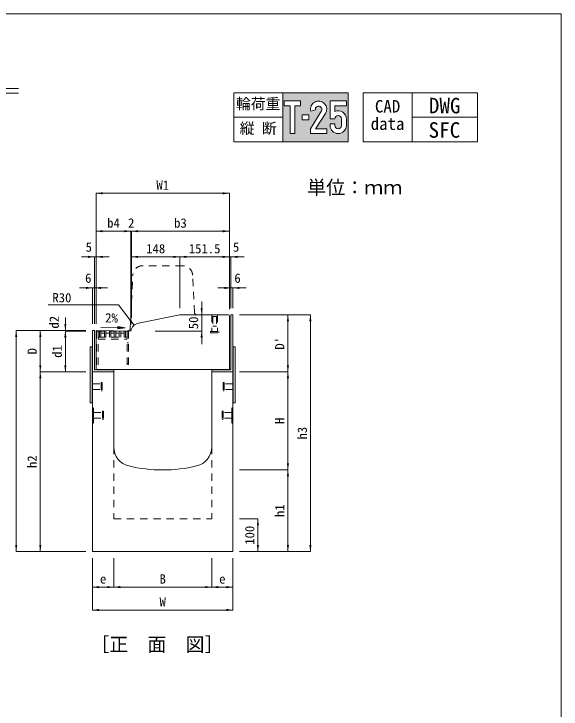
# Model space of a CAD drawing. Units: millimetres at full size. Extents: x 50430 to 75195, y 24892 to 47415.
# Drawn here: x 57746 to 59421, y 41831 to 43958 of the extents above; entities that cross this region are included whole.
import ezdxf
from ezdxf.enums import TextEntityAlignment as Align

# ---------------------------------------------------------------- set-up
doc = ezdxf.new("R2010")
doc.units = ezdxf.units.MM
doc.header["$LTSCALE"] = 30
doc.linetypes.add('USER1', pattern=[1.35, 0.75, -0.6])
doc.layers.add('(0-0)', color=7, linetype='Continuous')
doc.layers.add('集水桝', color=7, linetype='Continuous')
for name, color, linetype, lineweight in [('0_2', 7, 'Continuous', 20), ('受け枠', 3, 'Continuous', 5), ('受枠', 3, 'Continuous', 5), ('寸法引出', 7, 'Continuous', 9), ('寸法線', 7, 'Continuous', 9), ('本体', 2, 'Continuous', 20), ('枠', 5, 'Continuous', 5), ('ｲﾝｻｰﾄ', 3, 'USER1', 5), ('ｸﾞﾚｰﾁﾝｸﾞ', 7, 'Continuous', 5), ('ﾊｯﾁﾝｸﾞ', 7, 'Continuous', 5)]:
    doc.layers.add(name, color=color, linetype=linetype, lineweight=lineweight)
doc.styles.add('ＭＳ ゴシック', font='')
doc.styles.get('ＭＳ ゴシック').set_extended_font_data('MS Gothic')

# ---------------------------------------------------------------- blocks, each defined once
blk = doc.blocks.new('filled_arrow')
at = {"color": 0, "linetype": 'Continuous', "lineweight": -2}
blk.add_solid([(7.5, 1.25), (0, 0), (7.5, -1.25)], dxfattribs=at)

msp = doc.modelspace()

# ---------------------------------------------------------------- hatches: boundary and pattern name
at = {"layer": '寸法引出'}
msp.add_hatch(color=256, dxfattribs=at).paths.add_polyline_path([(58064.16, 43001.63), (58064.03, 42994.13), (58086.59, 42997.49)])
at = {"layer": 'ﾊｯﾁﾝｸﾞ'}
h = msp.add_hatch(color=256, dxfattribs=at)
h.paths.add_polyline_path([(58768.84, 43567), (58768.84, 43717), (58568.84, 43717), (58568.84, 43567)])
h.paths.add_polyline_path([(58606.34, 43592), (58591.34, 43592), (58591.34, 43677), (58573.84, 43677), (58573.84, 43692), (58623.84, 43692), (58623.84, 43677), (58606.34, 43677)], flags=16)
h.paths.add_polyline_path([(58653.84, 43607), (58687.19, 43661.48, 0.53298), (58680.36, 43676.34, 0.53298), (58669.18, 43664.41), (58654.7, 43660.53, -0.5398), (58682.77, 43691.15, -0.5398), (58699.7, 43653.21), (58669.14, 43607), (58703.84, 43607), (58703.84, 43592), (58653.84, 43592)], flags=16)
h.paths.add_polyline_path([(58628.84, 43634.5), (58628.84, 43649.5), (58648.84, 43649.5), (58648.84, 43634.5)], flags=16)
h.paths.add_polyline_path([(58713.84, 43617), (58713.84, 43622), (58728.84, 43622), (58728.84, 43617, 1), (58748.84, 43617), (58748.84, 43637, 0.41421), (58738.84, 43647, 0.41421), (58728.84, 43637), (58713.84, 43637), (58713.84, 43692), (58763.84, 43692), (58763.84, 43677), (58728.84, 43677), (58728.84, 43659.91, -0.54057), (58763.84, 43637), (58763.84, 43617, -0.41421), (58738.84, 43592, -0.41421)], flags=16)

# ---------------------------------------------------------------- linework, layer by layer
at = {"layer": '0_2'}
for p, q in [((55631.21, 43730.29), (57760.58, 43730.29)), ((55631.21, 43715.29), (57760.58, 43715.29)), ((58416.62, 42312.68), (57986.62, 42312.68))]:
    msp.add_line(p, q, dxfattribs=at)
at = {"layer": '受け枠'}
msp.add_line((57986.62, 42989.68), (57992.62, 42989.68), dxfattribs=at)
at = {"layer": '受枠'}
for p, q in [((58416.62, 43037.68), (58410.62, 43037.68)), ((58416.62, 43037.68), (58410.62, 43037.68)), ((58410.62, 43007.68), (58410.62, 43037.68)), ((58416.62, 43007.68), (58416.62, 43037.68)), ((58410.62, 43007.68), (58410.62, 42868.68)), ((58416.62, 43007.68), (58416.62, 42862.68)), ((57986.62, 42862.68), (57986.62, 42989.68)), ((57992.62, 42989.68), (57992.62, 42868.68)), ((57979.62, 42767.68), (57979.62, 42939.68)), ((57985.62, 42939.68), (57979.62, 42939.68)), ((57985.62, 42767.68), (57985.62, 42939.68)), ((58417.62, 42767.68), (58417.62, 42939.68)), ((58417.62, 42939.68), (58423.61, 42939.68)), ((58423.61, 42767.68), (58423.61, 42939.68)), ((58051.62, 42868.68), (57992.62, 42868.68)), ((58051.62, 42868.68), (58051.62, 42862.68)), ((58051.62, 42862.68), (58051.62, 42868.68)), ((58410.62, 42868.68), (58351.62, 42868.68)), ((58351.62, 42862.68), (58351.62, 42868.68)), ((57985.62, 42767.68), (57979.62, 42767.68)), ((58417.62, 42767.68), (58423.61, 42767.68))]:
    msp.add_line(p, q, dxfattribs=at)
at = {"layer": '寸法引出'}
msp.add_line((58086.59, 42997.49), (58012.58, 42998.77), dxfattribs=at)
at = {"layer": '寸法引出', "lineweight": 13}
msp.add_lwpolyline([(58064.16, 43001.63), (58064.03, 42994.13), (58086.59, 42997.49)], close=True, dxfattribs=at)
at = {"layer": '寸法線'}
for p, q in [((58405.61, 43409.24), (57997.62, 43409.24)), ((57997.62, 43009.46), (57997.62, 43409.24)), ((58405.61, 43054.68), (58405.61, 43409.24)), ((58104.19, 43293.33), (57997.62, 43293.33)), ((57997.62, 43009.46), (57997.62, 43293.33)), ((58146.12, 43293.33), (58064.19, 43293.33)), ((58104.19, 43007.68), (58104.19, 43293.33)), ((58104.19, 43007.68), (58104.19, 43293.33)), ((58106.12, 43027.68), (58106.12, 43293.33)), ((58405.61, 43293.33), (58106.12, 43293.33)), ((58106.12, 43027.68), (58106.12, 43293.33)), ((58405.61, 43054.68), (58405.61, 43293.33)), ((58037.62, 43214.73), (57952.62, 43214.73)), ((57992.62, 43009.68), (57992.62, 43214.73)), ((57997.62, 43009.46), (57997.62, 43214.73)), ((58254.11, 43214.73), (58106.12, 43214.73)), ((58106.12, 43027.68), (58106.12, 43214.73)), ((58405.61, 43214.73), (58254.11, 43214.73)), ((58254.11, 43057.68), (58254.11, 43214.73)), ((58254.11, 43057.68), (58254.11, 43214.73)), ((58450.62, 43214.73), (58365.61, 43214.73)), ((58405.61, 43054.68), (58405.61, 43214.73)), ((58405.61, 43054.68), (58405.61, 43214.73)), ((58410.62, 43057.68), (58410.62, 43214.73)), ((58032.62, 43119.68), (57946.62, 43119.68)), ((57986.62, 43009.68), (57986.62, 43119.68)), ((57992.62, 43009.68), (57992.62, 43119.68)), ((58456.62, 43119.68), (58370.62, 43119.68)), ((58410.62, 43057.68), (58410.62, 43119.68)), ((58416.62, 43057.68), (58416.62, 43119.68)), ((58320.84, 42947.64), (58320.84, 43077.68)), ((57903.5, 43029.68), (57903.5, 42947.64)), ((58396.62, 43037.68), (58320.84, 43037.68)), ((58436.62, 43037.68), (58584.84, 43037.68)), ((58436.62, 43037.68), (58653.71, 43037.68)), ((58584.84, 43037.68), (58584.84, 42862.68)), ((58653.71, 43037.68), (58653.71, 42312.68)), ((57753.07, 42989.68), (57753.07, 42312.68)), ((57966.62, 42989.68), (57753.07, 42989.68)), ((57826.9, 42989.68), (57826.9, 42862.68)), ((57966.62, 42989.68), (57826.9, 42989.68)), ((57966.62, 42989.68), (57903.5, 42989.68)), ((57966.62, 42987.64), (57903.5, 42987.64)), ((57903.5, 42987.64), (57903.5, 42862.68)), ((57966.62, 42987.64), (57903.5, 42987.64)), ((58177.98, 42987.64), (58320.84, 42987.64)), ((57826.9, 42862.68), (57826.9, 42312.68)), ((57966.62, 42862.68), (57826.9, 42862.68)), ((57966.62, 42862.68), (57826.9, 42862.68)), ((57966.62, 42862.68), (57903.5, 42862.68)), ((58436.62, 42862.68), (58584.84, 42862.68)), ((58436.62, 42862.68), (58584.84, 42862.68)), ((58584.84, 42862.68), (58584.84, 42562.68)), ((58436.62, 42562.68), (58584.84, 42562.68)), ((58436.62, 42562.68), (58584.84, 42562.68)), ((58584.84, 42562.68), (58584.84, 42312.68)), ((58436.62, 42412.68), (58492.94, 42412.68)), ((58492.94, 42312.68), (58492.94, 42412.68)), ((57966.62, 42312.68), (57753.07, 42312.68)), ((57966.62, 42312.68), (57826.9, 42312.68)), ((58436.62, 42312.68), (58584.84, 42312.68)), ((58436.62, 42312.68), (58653.71, 42312.68)), ((58436.62, 42312.68), (58492.94, 42312.68)), ((57986.62, 42292.68), (57986.62, 42203.96)), ((57986.62, 42292.68), (57986.62, 42133.93)), ((58051.62, 42292.68), (58051.62, 42203.96)), ((58051.62, 42292.68), (58051.62, 42203.96)), ((58351.62, 42292.68), (58351.62, 42203.96)), ((58351.62, 42292.68), (58351.62, 42203.96)), ((58416.62, 42292.68), (58416.62, 42133.93)), ((58416.62, 42292.68), (58416.62, 42203.96)), ((58051.62, 42203.96), (57986.62, 42203.96)), ((58351.62, 42203.96), (58051.62, 42203.96)), ((58416.62, 42203.96), (58351.62, 42203.96)), ((58416.62, 42133.93), (57986.62, 42133.93))]:
    msp.add_line(p, q, dxfattribs=at)
msp.add_lwpolyline([(58113.69, 43005.24), (58101.67, 43021.23), (58066.63, 43067.85), (57850.99, 43067.85)], dxfattribs=at)
at = {"layer": '本体', "linetype": 'USER1', "lineweight": 9}
for p, q in [((58263.08, 43187.68), (58140.15, 43187.68)), ((58101.96, 42994.49), (58110.19, 43159.18)), ((58298.78, 43044.33), (58293.04, 43159.18)), ((58051.62, 42633.21), (58051.62, 42412.68)), ((58351.62, 42633.21), (58351.62, 42412.68)), ((58051.62, 42412.68), (58351.62, 42412.68))]:
    msp.add_line(p, q, dxfattribs=at)
at = {"layer": '本体'}
for p, q in [((58127.81, 43012.08), (58254.11, 43037.68)), ((58254.11, 43037.68), (58402.61, 43037.68)), ((58405.62, 43007.68), (58405.62, 43034.68)), ((58405.62, 43007.68), (58405.62, 42869.68)), ((57997.62, 42869.68), (57997.62, 42989.46)), ((58104.19, 42987.68), (57997.62, 42989.46)), ((57986.62, 42312.68), (57986.62, 42862.68)), ((57986.62, 42862.68), (58051.62, 42862.68)), ((57997.62, 42869.68), (58405.62, 42869.68)), ((58051.62, 42633.21), (58051.62, 42862.68)), ((58351.62, 42633.21), (58351.62, 42862.68)), ((58351.62, 42862.68), (58416.62, 42862.68)), ((58416.62, 42862.68), (58416.62, 42312.68)), ((58416.62, 42312.68), (57986.62, 42312.68))]:
    msp.add_line(p, q, dxfattribs=at)
at = {"layer": '本体', "color": 4, "lineweight": 5}
for p, q in [((57986.62, 42754.18), (57989.82, 42752.18)), ((57989.82, 42752.18), (57989.82, 42707.18)), ((58416.62, 42754.18), (58413.42, 42752.18)), ((58413.42, 42752.18), (58413.42, 42707.18)), ((57986.62, 42705.18), (57989.82, 42707.18)), ((58416.62, 42705.18), (58413.42, 42707.18))]:
    msp.add_line(p, q, dxfattribs=at)
at = {"layer": '本体', "linetype": 'USER1', "lineweight": 9}
for centre, start, end in [((58140.15, 43157.68), 90, 177.13732), ((58263.08, 43157.68), 2.86216, 90)]:
    msp.add_arc(centre, 30, start, end, dxfattribs=at)
at = {"layer": '本体', "linetype": 'USER1'}
for centre, start, end in [((58305.78, 43044.68), 182.86216, 270), ((58094.97, 42994.84), 269.04337, 357.13732)]:
    msp.add_arc(centre, 7, start, end, dxfattribs=at)
at = {"layer": '本体'}
for centre, radius, start, end in [((58402.61, 43034.68), 3, 0, 90), ((58133.77, 42982.68), 30, 101.45893, 170.39565), ((58111.62, 42633.21), 60, 180, 256.65763), ((58291.61, 42633.21), 60, 283.34215, 0), ((58201.62, 43012.68), 450, 256.65775, 283.34223)]:
    msp.add_arc(centre, radius, start, end, dxfattribs=at)
at = {"layer": '枠', "lineweight": 20}
for p in [(53821.16, 43958.36), (59421.16, 40098.36)]:
    msp.add_line(p, (59421.16, 43958.36), dxfattribs=at)
at = {"layer": 'ｲﾝｻｰﾄ'}
for p, q in [((58352.36, 43037.68), (58352.36, 42986.68)), ((58352.36, 43032.68), (58368.86, 43032.68)), ((58355.37, 43032.68), (58355.37, 43002.68)), ((58365.87, 43032.68), (58365.87, 43002.68)), ((58368.86, 43037.68), (58368.86, 42986.68)), ((58355.37, 43002.68), (58365.87, 43002.68)), ((58347.87, 42986.68), (58373.37, 42986.68)), ((58347.87, 42986.68), (58347.87, 42982.68)), ((58347.87, 42982.68), (58373.37, 42982.68)), ((58373.37, 42986.68), (58373.37, 42982.68)), ((57986.62, 42826.18), (57986.62, 42809.18)), ((57986.62, 42826.18), (58013.62, 42826.18)), ((58013.62, 42830.18), (58016.62, 42830.18)), ((58013.62, 42830.18), (58013.62, 42805.18)), ((58016.62, 42830.18), (58016.62, 42805.18)), ((58386.61, 42830.18), (58386.61, 42805.18)), ((58389.62, 42830.18), (58386.61, 42830.18)), ((58389.62, 42830.18), (58389.62, 42805.18)), ((58416.62, 42826.18), (58389.62, 42826.18)), ((58416.62, 42826.18), (58416.62, 42809.18)), ((57986.62, 42809.18), (58013.62, 42809.18)), ((58013.62, 42805.18), (58016.62, 42805.18)), ((58389.62, 42805.18), (58386.61, 42805.18)), ((58416.62, 42809.18), (58389.62, 42809.18)), ((57989.82, 42738.18), (58016.82, 42738.18)), ((58016.82, 42742.18), (58016.82, 42717.18)), ((58016.82, 42742.18), (58019.82, 42742.18)), ((58019.82, 42742.18), (58019.82, 42717.18)), ((58386.42, 42742.18), (58383.41, 42742.18)), ((58383.41, 42742.18), (58383.41, 42717.18)), ((58386.42, 42742.18), (58386.42, 42717.18)), ((58413.42, 42738.18), (58386.42, 42738.18)), ((57989.82, 42721.18), (58016.82, 42721.18)), ((58016.82, 42717.18), (58019.82, 42717.18)), ((58386.42, 42717.18), (58383.41, 42717.18)), ((58413.42, 42721.18), (58386.42, 42721.18))]:
    msp.add_line(p, q, dxfattribs=at)
at = {"layer": 'ｸﾞﾚｰﾁﾝｸﾞ', "linetype": 'USER1', "lineweight": 9}
for p, q in [((57999.12, 42987.68), (58097.12, 42987.68)), ((57999.12, 42987.68), (57999.12, 42869.68)), ((58003.62, 42987.68), (58003.62, 42869.68)), ((58008.12, 42968.68), (58008.12, 42987.68)), ((58012.62, 42968.68), (58012.62, 42987.68)), ((58023.22, 42981.68), (58012.62, 42981.68)), ((58023.22, 42968.68), (58023.22, 42987.68)), ((58027.72, 42968.68), (58027.72, 42987.68)), ((58038.32, 42981.68), (58027.72, 42981.68)), ((58038.32, 42968.68), (58038.32, 42987.68)), ((58042.82, 42968.68), (58042.82, 42987.68)), ((58053.42, 42981.68), (58042.82, 42981.68)), ((58053.42, 42968.68), (58053.42, 42987.68)), ((58057.92, 42968.68), (58057.92, 42987.68)), ((58068.52, 42981.68), (58057.92, 42981.68)), ((58068.52, 42968.68), (58068.52, 42987.68)), ((58073.02, 42968.68), (58073.02, 42987.68)), ((58083.62, 42981.68), (58073.02, 42981.68)), ((58083.62, 42968.68), (58083.62, 42987.68)), ((58088.12, 42968.68), (58088.12, 42987.68)), ((58092.62, 42987.68), (58092.62, 42869.68)), ((58097.12, 42987.68), (58097.12, 42869.68)), ((58003.62, 42968.68), (58092.62, 42968.68)), ((58003.62, 42962.68), (58092.62, 42962.68)), ((58092.62, 42951.18), (58097.12, 42951.18)), ((58092.62, 42888.18), (58097.12, 42888.18))]:
    msp.add_line(p, q, dxfattribs=at)
at = {"layer": 'ﾊｯﾁﾝｸﾞ', "lineweight": 13}
for p, q in [((58418.84, 43717), (58418.84, 43567)), ((58418.84, 43717), (58768.84, 43717)), ((58568.84, 43717), (58568.84, 43567)), ((58768.84, 43717), (58768.84, 43567)), ((58815.07, 43717), (58815.07, 43567)), ((58815.07, 43717), (59165.07, 43717)), ((58965.07, 43717), (58965.07, 43567)), ((59165.07, 43717), (59165.07, 43567)), ((58418.84, 43642), (58568.84, 43642)), ((58965.07, 43642), (59165.07, 43642)), ((58418.84, 43567), (58768.84, 43567)), ((58815.07, 43567), (59165.07, 43567))]:
    msp.add_line(p, q, dxfattribs=at)
at = {"layer": 'ﾊｯﾁﾝｸﾞ'}
for p, q in [((58654.7, 43660.53), (58669.18, 43664.41)), ((58728.84, 43622), (58728.84, 43617)), ((58748.84, 43617), (58748.84, 43637)), ((58763.84, 43637), (58763.84, 43617))]:
    msp.add_line(p, q, dxfattribs=at)
for points in [[(58591.34, 43592), (58591.34, 43677), (58573.84, 43677), (58573.84, 43692), (58623.84, 43692), (58623.84, 43677), (58606.34, 43677), (58606.34, 43592)], [(58628.84, 43649.5), (58648.84, 43649.5), (58648.84, 43634.5), (58628.84, 43634.5)]]:
    msp.add_lwpolyline(points, close=True, dxfattribs=at)
for points in [[(58728.84, 43637), (58713.84, 43637), (58713.84, 43692), (58763.84, 43692), (58763.84, 43677), (58728.84, 43677), (58728.84, 43659.91)], [(58687.19, 43661.48), (58653.84, 43607), (58653.84, 43592), (58703.84, 43592), (58703.84, 43607), (58669.14, 43607), (58699.7, 43653.21)], [(58713.84, 43617), (58713.84, 43622), (58728.84, 43622)]]:
    msp.add_lwpolyline(points, dxfattribs=at)
for centre, radius, start, end in [((58678.78, 43666.62), 24.85, 327.32155, 194.20268), ((58678.78, 43666.62), 9.85, 328.53575, 192.98848), ((58738.84, 43637), 25, 0, 113.57818), ((58738.84, 43637), 10, 0, 180), ((58738.84, 43617), 25, 180, 0), ((58738.84, 43617), 10, 180, 0)]:
    msp.add_arc(centre, radius, start, end, dxfattribs=at)

# ---------------------------------------------------------------- block references
at = {"layer": '寸法線', "xscale": 2.67, "yscale": 2.67}
for p in [(57997.62, 43409.24), (57997.62, 43293.33), (58106.12, 43293.33), (58106.12, 43293.33), (57997.62, 43214.73), (58106.12, 43214.73), (58254.11, 43214.73), (58410.62, 43214.73), (57992.62, 43119.68), (58416.62, 43119.68), (57986.62, 42203.96), (58051.62, 42203.96), (58351.62, 42203.96), (57986.62, 42133.93)]:
    msp.add_blockref('filled_arrow', p, dxfattribs=at)
for p, rotation in [((58405.61, 43409.24), 180), ((58104.19, 43293.33), 180), ((58104.19, 43293.33), 180), ((58405.61, 43293.33), 180), ((57992.62, 43214.73), 180), ((58254.11, 43214.73), 180), ((58405.61, 43214.73), 180), ((58405.61, 43214.73), 180), ((57986.62, 43119.68), 180), ((58410.62, 43119.68), 180), ((58320.84, 43037.68), 90), ((58113.69, 43005.24), 126.9), ((58584.84, 43037.68), 270), ((58653.71, 43037.68), 270), ((57903.5, 42989.68), 90), ((57753.07, 42989.68), 270), ((57826.9, 42989.68), 270), ((57903.5, 42987.64), 270), ((57903.5, 42987.64), 270), ((58320.84, 42987.64), 270), ((57826.9, 42862.68), 90), ((57903.5, 42862.68), 90), ((58584.84, 42862.68), 90), ((57826.9, 42862.68), 270), ((58584.84, 42862.68), 270), ((58584.84, 42562.68), 90), ((58584.84, 42562.68), 270), ((58492.94, 42412.68), 270), ((57753.07, 42312.68), 90), ((57826.9, 42312.68), 90), ((58492.94, 42312.68), 90), ((58584.84, 42312.68), 90), ((58653.71, 42312.68), 90), ((58051.62, 42203.96), 180), ((58351.62, 42203.96), 180), ((58416.62, 42203.96), 180), ((58416.62, 42133.93), 180)]:
    msp.add_blockref('filled_arrow', p, dxfattribs=dict(at, rotation=rotation))

# ---------------------------------------------------------------- texts
at = {"layer": '(0-0)', "style": 'ＭＳ ゴシック'}
msp.add_text('単位：ｍｍ', height=42.72, dxfattribs=at).set_placement((58643.62, 43392.87), align=Align.BOTTOM_LEFT)
at = {"layer": '0_2', "style": 'ＭＳ ゴシック'}
msp.add_text('R30', height=28.48, dxfattribs=at).set_placement((57892.95, 43089.78), align=Align.MIDDLE_CENTER)
msp.add_text('2%', height=28.48, rotation=359, dxfattribs=at).set_placement((58044.84, 43027.99), align=Align.MIDDLE_CENTER)
msp.add_text('［正\u3000面\u3000図］', height=42.72, dxfattribs=at).set_placement((57980.03, 41994.34), align=Align.BOTTOM_LEFT)
at = {"layer": '寸法線', "style": 'ＭＳ ゴシック'}
for s, p in [('W1', (58201.62, 43434.24)), ('b4', (58050.9, 43318.33)), ('2', (58105.15, 43318.53)), ('b3', (58255.87, 43318.33)), ('5', (57975.18, 43244.73)), ('5', (58426.1, 43244.73)), ('148', (58180.12, 43239.73)), ('151.5', (58329.86, 43239.73)), ('6', (57973.64, 43149.68)), ('6', (58430.71, 43149.68)), ('e', (58019.12, 42228.96)), ('B', (58201.62, 42228.96)), ('e', (58384.12, 42228.96)), ('W', (58201.62, 42158.93))]:
    msp.add_text(s, height=28.48, dxfattribs=at).set_placement(p, align=Align.MIDDLE_CENTER)
for s, p in [('d2', (57869.33, 43014.59)), ('50', (58295.84, 43012.66)), ("D'", (58559.84, 42950.18)), ('d1', (57878.5, 42925.16)), ('D', (57801.9, 42926.18)), ('H', (58559.84, 42712.68)), ('h3', (58628.71, 42675.18)), ('h2', (57801.9, 42587.68)), ('h1', (58559.84, 42437.68)), ('100', (58467.94, 42362.68))]:
    msp.add_text(s, height=28.48, rotation=90, dxfattribs=at).set_placement(p, align=Align.MIDDLE_CENTER)
at = {"layer": '集水桝', "style": 'ＭＳ ゴシック'}
for s, p in [('DWG', (59016.35, 43639.85)), ('SFC', (59015.49, 43565.14))]:
    msp.add_text(s, height=47.47, dxfattribs=at).set_placement(p, align=Align.BOTTOM_LEFT)
at = {"layer": 'ﾊｯﾁﾝｸﾞ', "style": 'ＭＳ ゴシック'}
for s, p in [('輪荷重', (58493.84, 43683.2)), ('縦 断', (58493.84, 43608.2))]:
    msp.add_text(s, height=33.23, dxfattribs=at).set_placement(p, align=Align.MIDDLE_CENTER)
for s, p in [('CAD', (58851.22, 43694.56)), ('data', (58838.27, 43641.23))]:
    msp.add_text(s, height=37.98, dxfattribs=at).set_placement(p, align=Align.TOP_LEFT)

doc.saveas('drawing.dxf')
